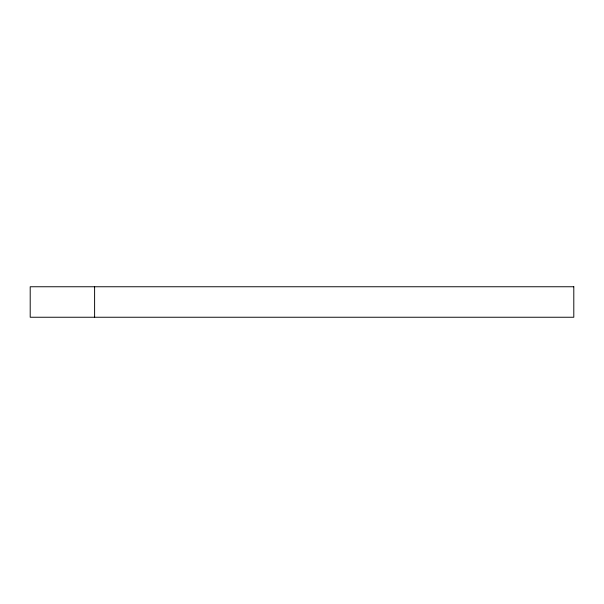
<?xml version="1.0" encoding="UTF-8"?>
<svg xmlns="http://www.w3.org/2000/svg" width="604" height="604" viewBox="0 0 604 604"><rect width="100%" height="100%" fill="white"/><g stroke="black" fill="none" stroke-linecap="round" stroke-linejoin="round"><path stroke-width="0.91" d="M94.609 286.757L94.609 317.243M573.8 286.757L30.2 286.757L30.2 317.243L573.8 317.243L573.8 286.757"/></g></svg>
